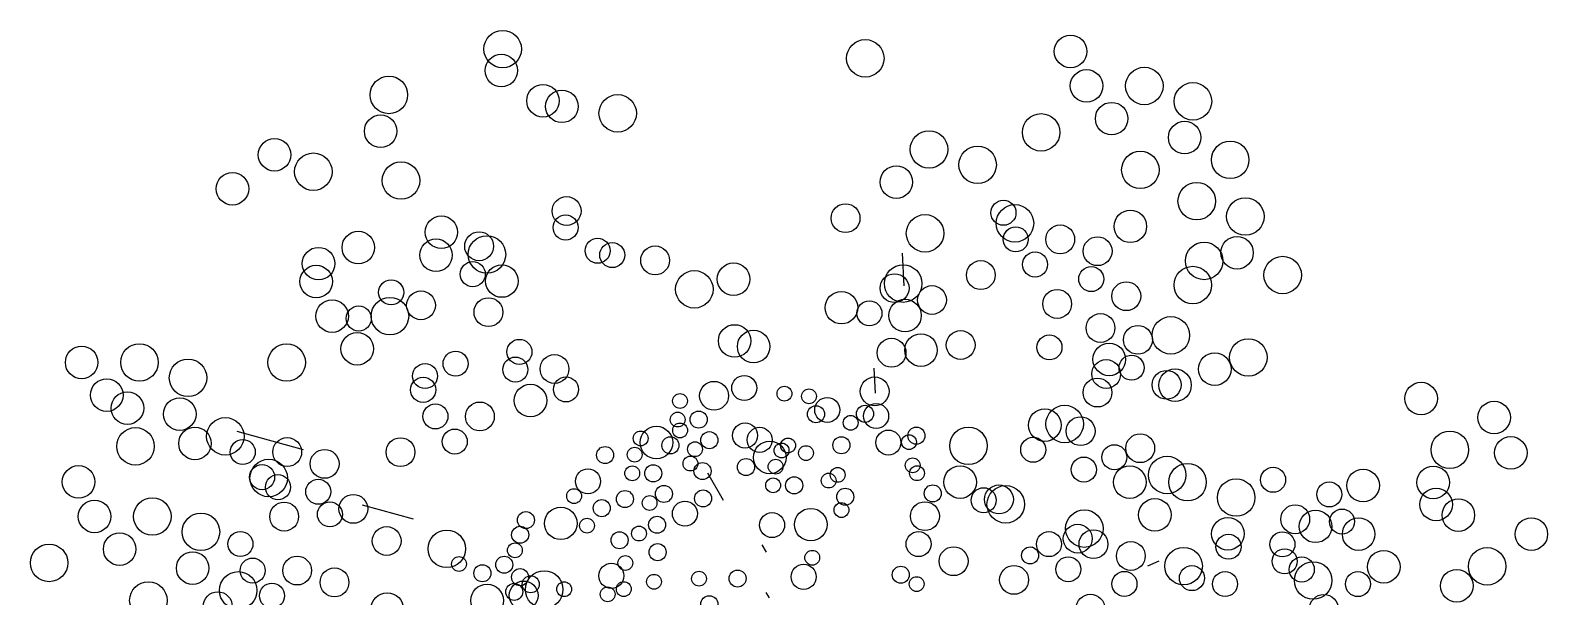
# Model space of a CAD drawing. Header units: millimetres. Extents: x 441156 to 441876, y 4514765 to 4515211.
# Drawn here: x 441563.755 to 441565.192, y 4514832.843 to 4514833.379 of the extents above; entities that cross this region are included whole.
import ezdxf

# ---------------------------------------------------------------- set-up
doc = ezdxf.new("R2010")
doc.units = ezdxf.units.MM
doc.layers.add('01_piscinas', color=254, linetype='Continuous')

msp = doc.modelspace()

# ---------------------------------------------------------------- linework, layer by layer
at = {"layer": '01_piscinas'}
for p, q in [((441564.53583543, 4514833.36739479, 0.00000053), (441564.5391729, 4514833.36884168, 0.00000053)), ((441564.79641856, 4514833.26178862, 0.00000053), (441564.79975603, 4514833.26323551, 0.00000053)), ((441564.51947004, 4514833.21263086, 0.00000053), (441564.52203732, 4514833.21374385, 0.00000053)), ((441564.5826413, 4514833.13688339, 0.00000053), (441564.58111146, 4514833.16784799, 0.00000053)), ((441564.7199186, 4514833.13139535, 0.00000053), (441564.72248588, 4514833.13250834, 0.00000053)), ((441564.55547455, 4514833.0353144, 0.00000053), (441564.55429776, 4514833.05913332, 0.00000053)), ((441564.0138338, 4514832.98167021, 0.00000053), (441563.95082911, 4514832.99918782, 0.00000053)), ((441564.41143808, 4514832.93363478, 0.00000053), (441564.39679802, 4514832.95955097, 0.00000053)), ((441564.11793033, 4514832.91591964, 0.00000053), (441564.06946518, 4514832.92939473, 0.00000053)), ((441564.44781162, 4514832.89172606, 0.00000053), (441564.45197816, 4514832.88490658, 0.00000053)), ((441564.70359073, 4514832.88977387, 0.00000053), (441564.70513058, 4514832.88916538, 0.00000053)), ((441564.81365189, 4514832.87201464, 0.00000053), (441564.82433179, 4514832.87664468, 0.00000053)), ((441564.45175941, 4514832.84673184, 0.00000053), (441564.45496445, 4514832.84148609, 0.00000053))]:
    msp.add_line(p, q, dxfattribs=at)
for centre, radius in [((441564.20236336, 4514833.36119776, 0.00000053), 0.01775907), ((441564.74034248, 4514833.35902143, 0.00000053), 0.01541533), ((441564.54586825, 4514833.35242555, 0.00000053), 0.01775907), ((441564.20111535, 4514833.34092297, 0.00000053), 0.01541533), ((441564.81019852, 4514833.32628989, 0.00000053), 0.01775907), ((441564.09462267, 4514833.31781552, 0.00000053), 0.01775907), ((441564.24054848, 4514833.31229991, 0.00000053), 0.01541533), ((441564.75543403, 4514833.32632043, 0.00000053), 0.01541533), ((441564.85623885, 4514833.31173719, 0.00000053), 0.01775907), ((441564.25852566, 4514833.30696074, 0.00000053), 0.01541533), ((441564.31136237, 4514833.30040004, 0.00000053), 0.01775907), ((441564.71240806, 4514833.28233725, 0.00000053), 0.01775907), ((441564.77923025, 4514833.29537297, 0.00000053), 0.01541533), ((441564.08676746, 4514833.28347037, 0.00000053), 0.01541533), ((441564.84838364, 4514833.27739203, 0.00000053), 0.01541533), ((441563.98630811, 4514833.26109682, 0.00000053), 0.01541533), ((441564.60625695, 4514833.26620316, 0.00000053), 0.01775907), ((441564.89157135, 4514833.25630782, 0.00000053), 0.01775907), ((441564.02303358, 4514833.24506963, 0.00000053), 0.01775907), ((441564.65229728, 4514833.25165046, 0.00000053), 0.01775907), ((441564.80645138, 4514833.24681938, 0.00000053), 0.01775907), ((441563.94640814, 4514833.22889074, 0.00000053), 0.01541533), ((441564.10610004, 4514833.23670806, 0.00000053), 0.01775907), ((441564.57528867, 4514833.23528624, 0.00000053), 0.01541533), ((441564.85985048, 4514833.21721365, 0.00000053), 0.01775907), ((441564.26295306, 4514833.20786392, 0.00000053), 0.01366082), ((441564.52718759, 4514833.20111606, 0.00000053), 0.01366082), ((441564.67678315, 4514833.20618981, 0.00000053), 0.01185795), ((441564.68762977, 4514833.19622109, 0.00000053), 0.01775907), ((441564.90589081, 4514833.20266094, 0.00000053), 0.01775907), ((441564.14428516, 4514833.1878102, 0.00000053), 0.01541533), ((441564.26199305, 4514833.19226792, 0.00000053), 0.01185795), ((441564.60250981, 4514833.18673265, 0.00000053), 0.01775907), ((441564.79698404, 4514833.19332853, 0.00000053), 0.01541533), ((441564.06562744, 4514833.17326473, 0.00000053), 0.01541533), ((441564.18007561, 4514833.17449296, 0.00000053), 0.01366082), ((441564.18747287, 4514833.16672598, 0.00000053), 0.01775907), ((441564.68839204, 4514833.1810352, 0.00000053), 0.01185795), ((441564.73051857, 4514833.18101171, 0.00000053), 0.01366082), ((441564.02801157, 4514833.15802826, 0.00000053), 0.01541533), ((441564.13923321, 4514833.16600394, 0.00000053), 0.01541533), ((441564.29232623, 4514833.17025018, 0.00000053), 0.01185795), ((441564.30615483, 4514833.16614313, 0.00000053), 0.01185795), ((441564.34679845, 4514833.16109644, 0.00000053), 0.01366082), ((441564.76593421, 4514833.16981732, 0.00000053), 0.01366082), ((441564.86684008, 4514833.16059699, 0.00000053), 0.01775907), ((441564.8980356, 4514833.16831579, 0.00000053), 0.01541533), ((441564.02572746, 4514833.14105866, 0.00000053), 0.01541533), ((441564.17403314, 4514833.14807361, 0.00000053), 0.01185795), ((441564.20158917, 4514833.14154779, 0.00000053), 0.01541533), ((441564.42113168, 4514833.14332473, 0.00000053), 0.01541533), ((441564.58172643, 4514833.13914589, 0.00000053), 0.01775907), ((441564.65529514, 4514833.14720199, 0.00000053), 0.01366082), ((441564.70669682, 4514833.15722946, 0.00000053), 0.01185795), ((441564.75989174, 4514833.14339797, 0.00000053), 0.01185795), ((441564.85610335, 4514833.13774314, 0.00000053), 0.01775907), ((441564.94122331, 4514833.14723157, 0.00000053), 0.01775907), ((441564.09675672, 4514833.13086319, 0.00000053), 0.01185795), ((441564.38392931, 4514833.13372828, 0.00000053), 0.01775907), ((441564.57364043, 4514833.13479115, 0.00000053), 0.01366082), ((441564.79311305, 4514833.12717934, 0.00000053), 0.01366082), ((441564.12500707, 4514833.11853459, 0.00000053), 0.01366082), ((441564.52333023, 4514833.11631935, 0.00000053), 0.01541533), ((441564.60905607, 4514833.12359676, 0.00000053), 0.01366082), ((441564.72763616, 4514833.11988054, 0.00000053), 0.01366082), ((441564.04081901, 4514833.10835766, 0.00000053), 0.01541533), ((441564.06606443, 4514833.10608929, 0.00000053), 0.01185795), ((441564.0955835, 4514833.10832712, 0.00000053), 0.01775907), ((441564.18890435, 4514833.11210261, 0.00000053), 0.01366082), ((441564.54981869, 4514833.1110089, 0.00000053), 0.01185795), ((441564.58353665, 4514833.10888571, 0.00000053), 0.01541533), ((441564.42211443, 4514833.08483042, 0.00000053), 0.01541533), ((441564.76871239, 4514833.09710691, 0.00000053), 0.01366082), ((441564.80412803, 4514833.08591252, 0.00000053), 0.01366082), ((441564.83531997, 4514833.09015638, 0.00000053), 0.01775907), ((441564.06461523, 4514833.0774102, 0.00000053), 0.01541533), ((441564.21827752, 4514833.07448887, 0.00000053), 0.01185795), ((441564.44009161, 4514833.07949125, 0.00000053), 0.01541533), ((441564.57075802, 4514833.07365999, 0.00000053), 0.01366082), ((441564.5986282, 4514833.07618471, 0.00000053), 0.01541533), ((441564.63623492, 4514833.08095878, 0.00000053), 0.01366082), ((441564.72035358, 4514833.07873374, 0.00000053), 0.01185795), ((441564.9087328, 4514833.06920409, 0.00000053), 0.01775907), ((441563.80355198, 4514833.06450973, 0.00000053), 0.01541533), ((441563.85831647, 4514833.06447919, 0.00000053), 0.01775907), ((441563.99779304, 4514833.06437448, 0.00000053), 0.01775907), ((441564.15777158, 4514833.06330004, 0.00000053), 0.01185795), ((441564.21439141, 4514833.05771482, 0.00000053), 0.01185795), ((441564.25149884, 4514833.05827024, 0.00000053), 0.01366082), ((441564.77692376, 4514833.06732983, 0.00000053), 0.01541533), ((441564.79808555, 4514833.05949317, 0.00000053), 0.01185795), ((441564.87689558, 4514833.05811015, 0.00000053), 0.01541533), ((441563.9043568, 4514833.04992648, 0.00000053), 0.01775907), ((441564.1288363, 4514833.05157968, 0.00000053), 0.01185795), ((441564.774089, 4514833.05355563, 0.00000053), 0.01366082), ((441564.83130687, 4514833.04327454, 0.00000053), 0.01366082), ((441564.83927972, 4514833.04287369, 0.00000053), 0.01541533), ((441563.8273482, 4514833.03356227, 0.00000053), 0.01541533), ((441564.12707929, 4514833.03852614, 0.00000053), 0.01185795), ((441564.22868849, 4514833.02840332, 0.00000053), 0.01541533), ((441564.26235753, 4514833.0389024, 0.00000053), 0.01185795), ((441564.40261917, 4514833.03288739, 0.00000053), 0.01366082), ((441564.43123638, 4514833.04026928, 0.00000053), 0.01185795), ((441564.46930525, 4514833.03490399, 0.00000053), 0.00701654), ((441564.55477081, 4514833.03705479, 0.00000053), 0.01366082), ((441564.76582997, 4514833.03597574, 0.00000053), 0.01366082), ((441565.07239285, 4514833.03030935, 0.00000053), 0.01541533), ((441563.84693197, 4514833.02123243, 0.00000053), 0.01541533), ((441563.89650159, 4514833.01558133, 0.00000053), 0.01541533), ((441564.18081471, 4514833.01334804, 0.00000053), 0.01366082), ((441564.37042064, 4514833.0279762, 0.00000053), 0.00701654), ((441564.49251266, 4514833.0324277, 0.00000053), 0.00701654), ((441564.50985065, 4514833.01949591, 0.00000053), 0.01185795), ((441565.14154624, 4514833.01232842, 0.00000053), 0.01541533), ((441563.9396893, 4514832.99449711, 0.00000053), 0.01775907), ((441564.13868818, 4514833.01337153, 0.00000053), 0.01185795), ((441564.36811901, 4514833.01035688, 0.00000053), 0.00701654), ((441564.38803682, 4514833.01034036, 0.00000053), 0.00808333), ((441564.49917443, 4514833.01544921, 0.00000053), 0.00808333), ((441564.53204656, 4514833.00729571, 0.00000053), 0.00701654), ((441564.54562879, 4514833.01582152, 0.00000053), 0.00808333), ((441564.55616328, 4514833.01377773, 0.00000053), 0.01185795), ((441564.71589777, 4514833.00514826, 0.00000053), 0.01541533), ((441564.73476552, 4514833.0061721, 0.00000053), 0.01775907), ((441564.74984276, 4514832.99937055, 0.00000053), 0.01366082), ((441563.85456933, 4514832.98500868, 0.00000053), 0.01775907), ((441563.9108985, 4514832.98773996, 0.00000053), 0.01541533), ((441564.15699296, 4514832.98956579, 0.00000053), 0.01185795), ((441564.33305652, 4514832.99247311, 0.00000053), 0.00701654), ((441564.34803167, 4514832.98863534, 0.00000053), 0.01541533), ((441564.3704537, 4514833.00008546, 0.00000053), 0.00701654), ((441564.39817115, 4514832.99083843, 0.00000053), 0.00808333), ((441564.43199234, 4514832.99527366, 0.00000053), 0.01185795), ((441564.44582094, 4514832.9911666, 0.00000053), 0.01185795), ((441564.56777217, 4514832.98862311, 0.00000053), 0.01185795), ((441564.59426787, 4514832.99510769, 0.00000053), 0.00808333), ((441564.64359561, 4514832.98551123, 0.00000053), 0.01775907), ((441565.09961398, 4514832.98175577, 0.00000053), 0.01775907), ((441563.95617507, 4514832.97964235, 0.00000053), 0.01185795), ((441563.99830161, 4514832.97961886, 0.00000053), 0.01366082), ((441564.10559128, 4514832.97953832, 0.00000053), 0.01366082), ((441564.29938492, 4514832.97678295, 0.00000053), 0.00808333), ((441564.32738891, 4514832.97709103, 0.00000053), 0.00701654), ((441564.36125314, 4514832.98596871, 0.00000053), 0.00808333), ((441564.38458892, 4514832.98231261, 0.00000053), 0.00701654), ((441564.45539271, 4514832.97452186, 0.00000053), 0.01541533), ((441564.46656541, 4514832.98110613, 0.00000053), 0.00701654), ((441564.47276224, 4514832.98583268, 0.00000053), 0.00701654), ((441564.48977282, 4514832.97862984, 0.00000053), 0.00701654), ((441564.52321827, 4514832.986023, 0.00000053), 0.00808333), ((441564.58734073, 4514832.9889839, 0.00000053), 0.00701654), ((441564.7049226, 4514832.98181166, 0.00000053), 0.01185795), ((441564.781824, 4514832.9747196, 0.00000053), 0.01185795), ((441564.80631417, 4514832.9832534, 0.00000053), 0.01366082), ((441565.15729572, 4514832.97885508, 0.00000053), 0.01541533), ((441563.98075454, 4514832.95500842, 0.00000053), 0.01775907), ((441564.03371725, 4514832.96842447, 0.00000053), 0.01366082), ((441564.3802618, 4514832.96871817, 0.00000053), 0.00701654), ((441564.39170295, 4514832.96162662, 0.00000053), 0.00808333), ((441564.43289381, 4514832.96541598, 0.00000053), 0.00808333), ((441564.46089779, 4514832.96572405, 0.00000053), 0.00701654), ((441564.59081996, 4514832.96707994, 0.00000053), 0.00701654), ((441564.75288872, 4514832.96299925, 0.00000053), 0.01185795), ((441564.83179415, 4514832.95786402, 0.00000053), 0.01775907), ((441564.85114882, 4514832.95107443, 0.00000053), 0.01775907), ((441563.80066083, 4514832.95130954, 0.00000053), 0.01541533), ((441563.97447986, 4514832.95583661, 0.00000053), 0.01185795), ((441563.9895443, 4514832.94635213, 0.00000053), 0.01185795), ((441564.28320316, 4514832.95186819, 0.00000053), 0.01185795), ((441564.32508727, 4514832.95947172, 0.00000053), 0.00701654), ((441564.34500509, 4514832.95945519, 0.00000053), 0.00808333), ((441564.45859616, 4514832.94810474, 0.00000053), 0.00701654), ((441564.47851397, 4514832.94808821, 0.00000053), 0.00808333), ((441564.51112602, 4514832.95260285, 0.00000053), 0.00701654), ((441564.51977037, 4514832.95799525, 0.00000053), 0.00701654), ((441564.59488752, 4514832.95957555, 0.00000053), 0.00701654), ((441564.6357404, 4514832.95116608, 0.00000053), 0.01541533), ((441564.79638433, 4514832.95110496, 0.00000053), 0.01541533), ((441564.89718915, 4514832.93652172, 0.00000053), 0.01775907), ((441564.93220652, 4514832.95333437, 0.00000053), 0.01185795), ((441565.01743456, 4514832.94793303, 0.00000053), 0.01541533), ((441565.08389524, 4514832.95085877, 0.00000053), 0.01541533), ((441564.02767477, 4514832.94200513, 0.00000053), 0.01185795), ((441564.27007477, 4514832.93790498, 0.00000053), 0.00701654), ((441564.3182214, 4514832.93508354, 0.00000053), 0.00808333), ((441564.35513941, 4514832.93995326, 0.00000053), 0.00808333), ((441564.39221036, 4514832.93570025, 0.00000053), 0.00808333), ((441564.5268844, 4514832.93730926, 0.00000053), 0.00808333), ((441564.6097815, 4514832.94045843, 0.00000053), 0.00808333), ((441564.65797953, 4514832.93397969, 0.00000053), 0.01185795), ((441564.67249318, 4514832.93476726, 0.00000053), 0.01366082), ((441564.67892811, 4514832.93008186, 0.00000053), 0.01775907), ((441564.98540143, 4514832.93950289, 0.00000053), 0.01185795), ((441565.08658795, 4514832.9299521, 0.00000053), 0.01541533), ((441563.81575239, 4514832.91860854, 0.00000053), 0.01541533), ((441563.87051688, 4514832.918578, 0.00000053), 0.01775907), ((441563.99541919, 4514832.9184877, 0.00000053), 0.01366082), ((441564.03874932, 4514832.92058868, 0.00000053), 0.01185795), ((441564.06089609, 4514832.9257865, 0.00000053), 0.01366082), ((441564.25744312, 4514832.91209431, 0.00000053), 0.01541533), ((441564.2962164, 4514832.92645685, 0.00000053), 0.00808333), ((441564.34155718, 4514832.93142744, 0.00000053), 0.00701654), ((441564.37500561, 4514832.92127744, 0.00000053), 0.01185795), ((441564.49428048, 4514832.9108734, 0.00000053), 0.01541533), ((441564.52332412, 4514832.92466229, 0.00000053), 0.00701654), ((441564.60236248, 4514832.91887428, 0.00000053), 0.01366082), ((441564.82018054, 4514832.9201575, 0.00000053), 0.01541533), ((441564.95314585, 4514832.91598546, 0.00000053), 0.01366082), ((441564.99751641, 4514832.91375416, 0.00000053), 0.01185795), ((441565.10769146, 4514832.91991131, 0.00000053), 0.01541533), ((441563.91655721, 4514832.9040253, 0.00000053), 0.01775907), ((441564.22444322, 4514832.91517239, 0.00000053), 0.00808333), ((441564.28227286, 4514832.90996441, 0.00000053), 0.00701654), ((441564.34867121, 4514832.91074146, 0.00000053), 0.00808333), ((441564.45759102, 4514832.91042091, 0.00000053), 0.01185795), ((441564.74713059, 4514832.89760719, 0.00000053), 0.01366082), ((441564.75335835, 4514832.90712179, 0.00000053), 0.01775907), ((441564.88933393, 4514832.90217657, 0.00000053), 0.01541533), ((441564.97238012, 4514832.90924747, 0.00000053), 0.01541533), ((441565.01318747, 4514832.90195579, 0.00000053), 0.01541533), ((441565.17684485, 4514832.90193038, 0.00000053), 0.01541533), ((441563.8395486, 4514832.88766108, 0.00000053), 0.01541533), ((441563.95395112, 4514832.89256528, 0.00000053), 0.01185795), ((441564.09248474, 4514832.89541058, 0.00000053), 0.01366082), ((441564.14943775, 4514832.88794224, 0.00000053), 0.01775907), ((441564.21893935, 4514832.90127723, 0.00000053), 0.00808333), ((441564.31310088, 4514832.89608533, 0.00000053), 0.00808333), ((441564.33156245, 4514832.90245092, 0.00000053), 0.00701654), ((441564.59632001, 4514832.89245493, 0.00000053), 0.01185795), ((441564.71989226, 4514832.89240792, 0.00000053), 0.01185795), ((441564.7620188, 4514832.89238443, 0.00000053), 0.01366082), ((441564.8899309, 4514832.88996797, 0.00000053), 0.01185795), ((441564.94105451, 4514832.89221854, 0.00000053), 0.01185795), ((441563.77272641, 4514832.87462537, 0.00000053), 0.01775907), ((441563.90870199, 4514832.86968015, 0.00000053), 0.01541533), ((441564.213971, 4514832.88649419, 0.00000053), 0.00701654), ((441564.34917863, 4514832.88481508, 0.00000053), 0.00808333), ((441564.4956304, 4514832.87952467, 0.00000053), 0.00701654), ((441564.62954133, 4514832.8762363, 0.00000053), 0.01366082), ((441564.70200194, 4514832.88172693, 0.00000053), 0.00808333), ((441564.79743443, 4514832.88119004, 0.00000053), 0.01366082), ((441564.84740168, 4514832.87160391, 0.00000053), 0.01775907), ((441564.94312582, 4514832.87613648, 0.00000053), 0.01185795), ((441565.03698369, 4514832.87100833, 0.00000053), 0.01541533), ((441565.13491259, 4514832.87135773, 0.00000053), 0.01775907), ((441563.96556, 4514832.86741067, 0.00000053), 0.01185795), ((441564.00768653, 4514832.86738718, 0.00000053), 0.01366082), ((441564.04310217, 4514832.85619279, 0.00000053), 0.01366082), ((441564.16104569, 4514832.87357068, 0.00000053), 0.00701654), ((441564.18314813, 4514832.86480722, 0.00000053), 0.00808333), ((441564.20385872, 4514832.87292646, 0.00000053), 0.00808333), ((441564.21884465, 4514832.86110723, 0.00000053), 0.00808333), ((441564.30532211, 4514832.86239973, 0.00000053), 0.01185795), ((441564.3185871, 4514832.87460059, 0.00000053), 0.00701654), ((441564.42491591, 4514832.85982406, 0.00000053), 0.00808333), ((441564.48750469, 4514832.86146056, 0.00000053), 0.01185795), ((441564.57949377, 4514832.8634592, 0.00000053), 0.00808333), ((441564.68679536, 4514832.85857471, 0.00000053), 0.01366082), ((441564.73819705, 4514832.86860218, 0.00000053), 0.01185795), ((441564.85527365, 4514832.86020985, 0.00000053), 0.01185795), ((441564.95935929, 4514832.8684128, 0.00000053), 0.01185795), ((441564.9701615, 4514832.85797261, 0.00000053), 0.01775907), ((441565.10613708, 4514832.8530274, 0.00000053), 0.01541533), ((441563.86676974, 4514832.83910749, 0.00000053), 0.01775907), ((441563.95188971, 4514832.84859593, 0.00000053), 0.01775907), ((441563.98386479, 4514832.84360493, 0.00000053), 0.01185795), ((441564.18762287, 4514832.83904438, 0.00000053), 0.01541533), ((441564.21334079, 4514832.84721207, 0.00000053), 0.00808333), ((441564.22224105, 4514832.84382121, 0.00000053), 0.01366082), ((441564.22894261, 4514832.85439554, 0.00000053), 0.00808333), ((441564.24173019, 4514832.84941239, 0.00000053), 0.01775907), ((441564.26063228, 4514832.84974628, 0.00000053), 0.00701654), ((441564.31709771, 4514832.84983041, 0.00000053), 0.00701654), ((441564.34573072, 4514832.85678734, 0.00000053), 0.00701654), ((441564.3884138, 4514832.85964898, 0.00000053), 0.00701654), ((441564.59455602, 4514832.85457421, 0.00000053), 0.00701654), ((441564.79139196, 4514832.85477069, 0.00000053), 0.01185795), ((441564.88666391, 4514832.85460086, 0.00000053), 0.01185795), ((441565.01255421, 4514832.85458132, 0.00000053), 0.01185795), ((441563.9324631, 4514832.83357746, 0.00000053), 0.01366082), ((441564.09300321, 4514832.83096373, 0.00000053), 0.01541533), ((441564.30184939, 4514832.8449196, 0.00000053), 0.00701654), ((441564.39813222, 4514832.83545241, 0.00000053), 0.00808333), ((441564.75913638, 4514832.83125326, 0.00000053), 0.01366082), ((441564.98029862, 4514832.83106389, 0.00000053), 0.01366082)]:
    msp.add_circle(centre, radius, dxfattribs=at)

doc.saveas('drawing.dxf')
